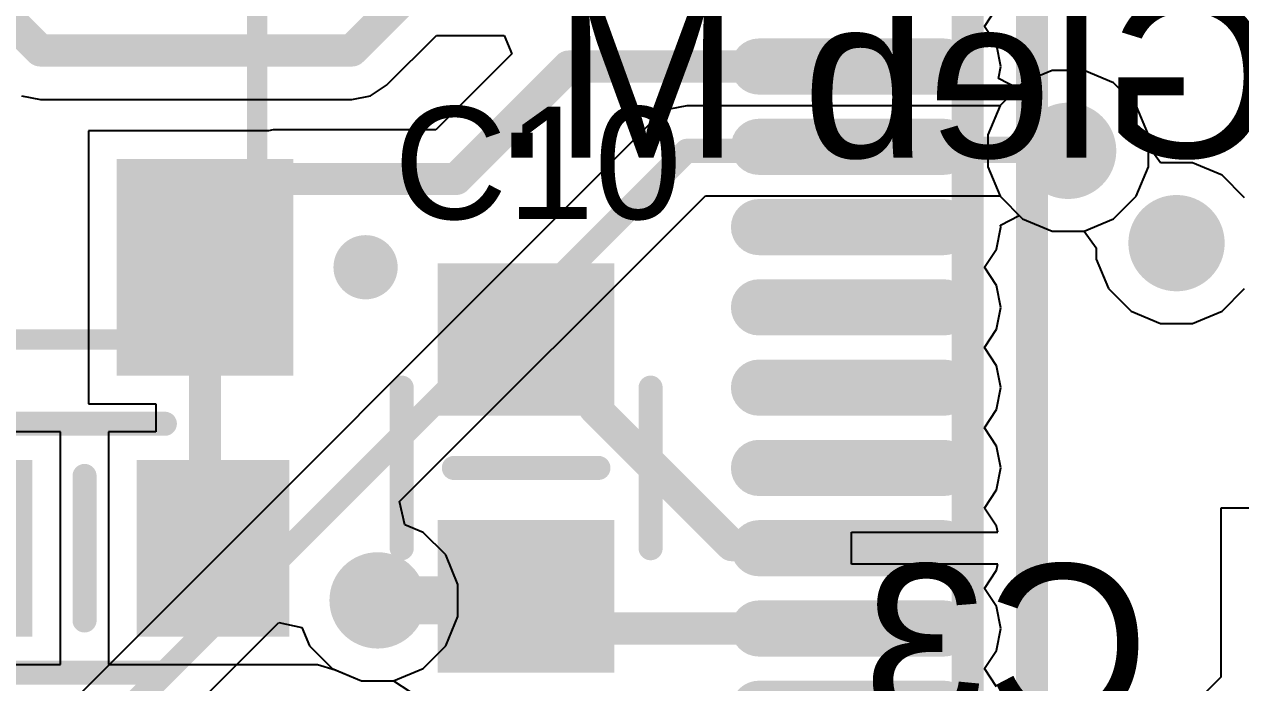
# Model space of a CAD drawing. Header units: inches. Extents: x -1.9 to 51.5, y -1.6 to 35.1.
# Drawn here: x 3.83 to 11.4, y 14.26 to 18.36 of the extents above; entities that cross this region are included whole.
import ezdxf

# ---------------------------------------------------------------- set-up
doc = ezdxf.new("R2010")
doc.units = ezdxf.units.IN
for name, color, linetype in [('Bottom Layer', 76, 'Continuous'), ('Bottom Layer 1', 5, 'Continuous'), ('Bottom Overlay', 54, 'Continuous'), ('Mechanical 10', 56, 'Continuous'), ('Mechanical 13', 56, 'Continuous'), ('Top Layer', 16, 'Continuous'), ('Top Layer 1', 1, 'Continuous'), ('Top Overlay', 2, 'Continuous'), ('Top Paste', 8, 'Continuous'), ('Top Solder', 216, 'Continuous'), ('Via Holes', 16, 'Continuous')]:
    doc.layers.add(name, color=color, linetype=linetype)
doc.styles.add('Arial', font='', dxfattribs={"height": 0.2})
doc.styles.get('Arial').set_extended_font_data('Arial')

# ---------------------------------------------------------------- blocks, each defined once
blk = doc.blocks.new('QSMD3_2_2_5_161')
at = {"layer": 'Top Layer 1'}
for points in [[(-0.525, 0.65), (0.525, 0.65), (0.525, -0.65), (-0.525, -0.65)], [(1.325, 0.65), (2.375, 0.65), (2.375, -0.65), (1.325, -0.65)], [(-0.525, -1.65), (0.525, -1.65), (0.525, -2.95), (-0.525, -2.95)], [(1.325, -1.65), (2.375, -1.65), (2.375, -2.95), (1.325, -2.95)]]:
    blk.add_hatch(color=1, dxfattribs=at).paths.add_polyline_path(points)
at = {"layer": 'Top Paste'}
for points in [[(-0.525, 0.65), (0.525, 0.65), (0.525, -0.65), (-0.525, -0.65)], [(1.325, 0.65), (2.375, 0.65), (2.375, -0.65), (1.325, -0.65)], [(-0.525, -1.65), (0.525, -1.65), (0.525, -2.95), (-0.525, -2.95)], [(1.325, -1.65), (2.375, -1.65), (2.375, -2.95), (1.325, -2.95)]]:
    blk.add_hatch(color=8, dxfattribs=at).paths.add_polyline_path(points)
at = {"layer": 'Top Solder'}
for points in [[(-0.55, 0.675), (0.55, 0.675), (0.55, -0.675), (-0.55, -0.675)], [(1.3, 0.675), (2.4, 0.675), (2.4, -0.675), (1.3, -0.675)], [(-0.55, -1.625), (0.55, -1.625), (0.55, -2.975), (-0.55, -2.975)], [(1.3, -1.625), (2.4, -1.625), (2.4, -2.975), (1.3, -2.975)]]:
    blk.add_hatch(color=216, dxfattribs=at).paths.add_polyline_path(points)
at = {"layer": 'Mechanical 13'}
for points in [[(2.175, 0.45, 0.127, 0.127, 0), (-0.325, 0.45, 0.127, 0.127, 0)], [(-0.325, 0.45, 0.127, 0.127, 0), (-0.325, -2.75, 0.127, 0.127, 0)], [(2.175, 0.45, 0.127, 0.127, 0), (2.175, -2.75, 0.127, 0.127, 0)], [(2.175, -2.75, 0.127, 0.127, 0), (-0.325, -2.75, 0.127, 0.127, 0)]]:
    blk.add_lwpolyline(points, format="xyseb", dxfattribs=at)
for points in [[(-0.3567, 0.45, 0.0635, 0.0635, 1), (-0.2932, 0.45, 0.0635, 0.0635, 1)], [(-0.3567, 0.45, 0.0635, 0.0635, 1), (-0.2932, 0.45, 0.0635, 0.0635, 1)], [(2.1433, 0.45, 0.0635, 0.0635, 1), (2.2068, 0.45, 0.0635, 0.0635, 1)], [(2.1433, 0.45, 0.0635, 0.0635, 1), (2.2068, 0.45, 0.0635, 0.0635, 1)], [(-0.9, 0, 0.2, 0.2, 1), (-1.1, 0, 0.2, 0.2, 1)], [(-1.15, 0, 0.1, 0.1, 1), (-1.05, 0, 0.1, 0.1, 1)], [(-0.95, 0, 0.1, 0.1, 1), (-0.85, 0, 0.1, 0.1, 1)], [(-0.3567, -2.75, 0.0635, 0.0635, 1), (-0.2932, -2.75, 0.0635, 0.0635, 1)], [(-0.3567, -2.75, 0.0635, 0.0635, 1), (-0.2932, -2.75, 0.0635, 0.0635, 1)], [(2.1433, -2.75, 0.0635, 0.0635, 1), (2.2068, -2.75, 0.0635, 0.0635, 1)], [(2.1433, -2.75, 0.0635, 0.0635, 1), (2.2068, -2.75, 0.0635, 0.0635, 1)]]:
    blk.add_lwpolyline(points, format="xyseb", close=True, dxfattribs=at)
at = {"layer": 'Top Overlay'}
for points in [[(-0.9, 0, 0.2, 0.2, 1), (-1.1, 0, 0.2, 0.2, 1)], [(-1.15, 0, 0.1, 0.1, 1), (-1.05, 0, 0.1, 0.1, 1)], [(-0.95, 0, 0.1, 0.1, 1), (-0.85, 0, 0.1, 0.1, 1)], [(-0.3567, -1.02, 0.0635, 0.0635, 1), (-0.2932, -1.02, 0.0635, 0.0635, 1)], [(2.1433, -1.02, 0.0635, 0.0635, 1), (2.2068, -1.02, 0.0635, 0.0635, 1)], [(-0.3567, -1.18, 0.0635, 0.0635, 1), (-0.2932, -1.18, 0.0635, 0.0635, 1)], [(2.1433, -1.18, 0.0635, 0.0635, 1), (2.2068, -1.18, 0.0635, 0.0635, 1)]]:
    blk.add_lwpolyline(points, format="xyseb", close=True, dxfattribs=at)
for points in [[(-0.325, -1.02, 0.127, 0.127, 0), (-0.325, -1.18, 0.127, 0.127, 0)], [(2.175, -1.02, 0.127, 0.127, 0), (2.175, -1.18, 0.127, 0.127, 0)]]:
    blk.add_lwpolyline(points, format="xyseb", dxfattribs=at)
blk = doc.blocks.new('LQFP100_173')
at = {"layer": 'Top Layer 1'}
h = blk.add_hatch(color=1, dxfattribs=at)
edge = h.paths.add_edge_path()
edge.add_arc((-7.15, 0), 0.15, 270, 450)
edge.add_line((-7.15, 0.15), (-8.3, 0.15))
edge.add_arc((-8.3, 0), 0.15, 90, 270)
edge.add_line((-8.3, -0.15), (-7.15, -0.15))
h = blk.add_hatch(color=1, dxfattribs=at)
edge = h.paths.add_edge_path()
edge.add_arc((-7.15, -0.5), 0.15, 270, 450)
edge.add_line((-7.15, -0.35), (-8.3, -0.35))
edge.add_arc((-8.3, -0.5), 0.15, 90, 270)
edge.add_line((-8.3, -0.65), (-7.15, -0.65))
h = blk.add_hatch(color=1, dxfattribs=at)
edge = h.paths.add_edge_path()
edge.add_arc((-7.15, -1), 0.15, 270, 450)
edge.add_line((-7.15, -0.85), (-8.3, -0.85))
edge.add_arc((-8.3, -1), 0.15, 90, 270)
edge.add_line((-8.3, -1.15), (-7.15, -1.15))
h = blk.add_hatch(color=1, dxfattribs=at)
edge = h.paths.add_edge_path()
edge.add_arc((-7.15, -1.5), 0.15, 270, 450)
edge.add_line((-7.15, -1.35), (-8.3, -1.35))
edge.add_arc((-8.3, -1.5), 0.15, 90, 270)
edge.add_line((-8.3, -1.65), (-7.15, -1.65))
h = blk.add_hatch(color=1, dxfattribs=at)
edge = h.paths.add_edge_path()
edge.add_arc((-7.15, -2), 0.15, 270, 450)
edge.add_line((-7.15, -1.85), (-8.3, -1.85))
edge.add_arc((-8.3, -2), 0.15, 90, 270)
edge.add_line((-8.3, -2.15), (-7.15, -2.15))
h = blk.add_hatch(color=1, dxfattribs=at)
edge = h.paths.add_edge_path()
edge.add_arc((-7.15, -2.5), 0.15, 270, 450)
edge.add_line((-7.15, -2.35), (-8.3, -2.35))
edge.add_arc((-8.3, -2.5), 0.15, 90, 270)
edge.add_line((-8.3, -2.65), (-7.15, -2.65))
h = blk.add_hatch(color=1, dxfattribs=at)
edge = h.paths.add_edge_path()
edge.add_arc((-7.15, -3), 0.15, 270, 450)
edge.add_line((-7.15, -2.85), (-8.3, -2.85))
edge.add_arc((-8.3, -3), 0.15, 90, 270)
edge.add_line((-8.3, -3.15), (-7.15, -3.15))
h = blk.add_hatch(color=1, dxfattribs=at)
edge = h.paths.add_edge_path()
edge.add_arc((-7.15, -3.5), 0.15, 270, 450)
edge.add_line((-7.15, -3.35), (-8.3, -3.35))
edge.add_arc((-8.3, -3.5), 0.15, 90, 270)
edge.add_line((-8.3, -3.65), (-7.15, -3.65))
at = {"layer": 'Top Paste'}
h = blk.add_hatch(color=8, dxfattribs=at)
edge = h.paths.add_edge_path()
edge.add_arc((-7.15, 0), 0.15, 270, 450)
edge.add_line((-7.15, 0.15), (-8.3, 0.15))
edge.add_arc((-8.3, 0), 0.15, 90, 270)
edge.add_line((-8.3, -0.15), (-7.15, -0.15))
h = blk.add_hatch(color=8, dxfattribs=at)
edge = h.paths.add_edge_path()
edge.add_arc((-7.15, -0.5), 0.15, 270, 450)
edge.add_line((-7.15, -0.35), (-8.3, -0.35))
edge.add_arc((-8.3, -0.5), 0.15, 90, 270)
edge.add_line((-8.3, -0.65), (-7.15, -0.65))
h = blk.add_hatch(color=8, dxfattribs=at)
edge = h.paths.add_edge_path()
edge.add_arc((-7.15, -1), 0.15, 270, 450)
edge.add_line((-7.15, -0.85), (-8.3, -0.85))
edge.add_arc((-8.3, -1), 0.15, 90, 270)
edge.add_line((-8.3, -1.15), (-7.15, -1.15))
h = blk.add_hatch(color=8, dxfattribs=at)
edge = h.paths.add_edge_path()
edge.add_arc((-7.15, -1.5), 0.15, 270, 450)
edge.add_line((-7.15, -1.35), (-8.3, -1.35))
edge.add_arc((-8.3, -1.5), 0.15, 90, 270)
edge.add_line((-8.3, -1.65), (-7.15, -1.65))
h = blk.add_hatch(color=8, dxfattribs=at)
edge = h.paths.add_edge_path()
edge.add_arc((-7.15, -2), 0.15, 270, 450)
edge.add_line((-7.15, -1.85), (-8.3, -1.85))
edge.add_arc((-8.3, -2), 0.15, 90, 270)
edge.add_line((-8.3, -2.15), (-7.15, -2.15))
h = blk.add_hatch(color=8, dxfattribs=at)
edge = h.paths.add_edge_path()
edge.add_arc((-7.15, -2.5), 0.15, 270, 450)
edge.add_line((-7.15, -2.35), (-8.3, -2.35))
edge.add_arc((-8.3, -2.5), 0.15, 90, 270)
edge.add_line((-8.3, -2.65), (-7.15, -2.65))
h = blk.add_hatch(color=8, dxfattribs=at)
edge = h.paths.add_edge_path()
edge.add_arc((-7.15, -3), 0.15, 270, 450)
edge.add_line((-7.15, -2.85), (-8.3, -2.85))
edge.add_arc((-8.3, -3), 0.15, 90, 270)
edge.add_line((-8.3, -3.15), (-7.15, -3.15))
h = blk.add_hatch(color=8, dxfattribs=at)
edge = h.paths.add_edge_path()
edge.add_arc((-7.15, -3.5), 0.15, 270, 450)
edge.add_line((-7.15, -3.35), (-8.3, -3.35))
edge.add_arc((-8.3, -3.5), 0.15, 90, 270)
edge.add_line((-8.3, -3.65), (-7.15, -3.65))
at = {"layer": 'Top Solder'}
h = blk.add_hatch(color=216, dxfattribs=at)
edge = h.paths.add_edge_path()
edge.add_arc((-7.15, 0), 0.175, 270, 450)
edge.add_line((-7.15, 0.175), (-8.3, 0.175))
edge.add_arc((-8.3, 0), 0.175, 90, 270)
edge.add_line((-8.3, -0.175), (-7.15, -0.175))
h = blk.add_hatch(color=216, dxfattribs=at)
edge = h.paths.add_edge_path()
edge.add_arc((-7.15, -0.5), 0.175, 270, 450)
edge.add_line((-7.15, -0.325), (-8.3, -0.325))
edge.add_arc((-8.3, -0.5), 0.175, 90, 270)
edge.add_line((-8.3, -0.675), (-7.15, -0.675))
h = blk.add_hatch(color=216, dxfattribs=at)
edge = h.paths.add_edge_path()
edge.add_arc((-7.15, -1), 0.175, 270, 450)
edge.add_line((-7.15, -0.825), (-8.3, -0.825))
edge.add_arc((-8.3, -1), 0.175, 90, 270)
edge.add_line((-8.3, -1.175), (-7.15, -1.175))
h = blk.add_hatch(color=216, dxfattribs=at)
edge = h.paths.add_edge_path()
edge.add_arc((-7.15, -1.5), 0.175, 270, 450)
edge.add_line((-7.15, -1.325), (-8.3, -1.325))
edge.add_arc((-8.3, -1.5), 0.175, 90, 270)
edge.add_line((-8.3, -1.675), (-7.15, -1.675))
h = blk.add_hatch(color=216, dxfattribs=at)
edge = h.paths.add_edge_path()
edge.add_arc((-7.15, -2), 0.175, 270, 450)
edge.add_line((-7.15, -1.825), (-8.3, -1.825))
edge.add_arc((-8.3, -2), 0.175, 90, 270)
edge.add_line((-8.3, -2.175), (-7.15, -2.175))
h = blk.add_hatch(color=216, dxfattribs=at)
edge = h.paths.add_edge_path()
edge.add_arc((-7.15, -2.5), 0.175, 270, 450)
edge.add_line((-7.15, -2.325), (-8.3, -2.325))
edge.add_arc((-8.3, -2.5), 0.175, 90, 270)
edge.add_line((-8.3, -2.675), (-7.15, -2.675))
h = blk.add_hatch(color=216, dxfattribs=at)
edge = h.paths.add_edge_path()
edge.add_arc((-7.15, -3), 0.175, 270, 450)
edge.add_line((-7.15, -2.825), (-8.3, -2.825))
edge.add_arc((-8.3, -3), 0.175, 90, 270)
edge.add_line((-8.3, -3.175), (-7.15, -3.175))
h = blk.add_hatch(color=216, dxfattribs=at)
edge = h.paths.add_edge_path()
edge.add_arc((-7.15, -3.5), 0.175, 270, 450)
edge.add_line((-7.15, -3.325), (-8.3, -3.325))
edge.add_arc((-8.3, -3.5), 0.175, 90, 270)
edge.add_line((-8.3, -3.675), (-7.15, -3.675))
h = blk.add_hatch(color=216, dxfattribs=at)
edge = h.paths.add_edge_path()
edge.add_arc((-7.15, -4), 0.175, 270, 450)
edge.add_line((-7.15, -3.825), (-8.3, -3.825))
edge.add_arc((-8.3, -4), 0.175, 90, 270)
edge.add_line((-8.3, -4.175), (-7.15, -4.175))
at = {"layer": 'Mechanical 10'}
blk.add_lwpolyline([(-7, -7, 0.2, 0.2, 0), (-7, 7, 0.2, 0.2, 0)], format="xyseb", dxfattribs=at)
at = {"layer": 'Top Overlay'}
blk.add_lwpolyline([(-6.6, -6.6, 0.2, 0.2, 0), (-6.6, 6.6, 0.2, 0.2, 0)], format="xyseb", dxfattribs=at)
blk = doc.blocks.new('0603C_183')
at = {"layer": 'Top Layer 1'}
for points in [[(-1.25, -0.525), (-1.25, 0.525), (-0.35, 0.525), (-0.35, -0.525)], [(0.35, -0.525), (0.35, 0.525), (1.25, 0.525), (1.25, -0.525)]]:
    blk.add_hatch(color=1, dxfattribs=at).paths.add_polyline_path(points)
at = {"layer": 'Top Paste'}
for points in [[(-1.25, -0.525), (-1.25, 0.525), (-0.35, 0.525), (-0.35, -0.525)], [(0.35, -0.525), (0.35, 0.525), (1.25, 0.525), (1.25, -0.525)]]:
    blk.add_hatch(color=8, dxfattribs=at).paths.add_polyline_path(points)
at = {"layer": 'Top Solder'}
for points in [[(-1.275, -0.55), (-1.275, 0.55), (-0.325, 0.55), (-0.325, -0.55)], [(0.325, -0.55), (0.325, 0.55), (1.275, 0.55), (1.275, -0.55)]]:
    blk.add_hatch(color=216, dxfattribs=at).paths.add_polyline_path(points)
at = {"layer": 'Top Overlay'}
for points in [[(-0.5, 0.775, 0.15, 0.15, 0), (0.5, 0.775, 0.15, 0.15, 0)], [(0, 0.45, 0.15, 0.15, 0), (0, -0.45, 0.15, 0.15, 0)], [(-0.5, -0.775, 0.15, 0.15, 0), (0.5, -0.775, 0.15, 0.15, 0)]]:
    blk.add_lwpolyline(points, format="xyseb", dxfattribs=at)
for points in [[(-0.5375, 0.775, 0.075, 0.075, 1), (-0.4625, 0.775, 0.075, 0.075, 1)], [(0.4625, 0.775, 0.075, 0.075, 1), (0.5375, 0.775, 0.075, 0.075, 1)], [(-0.0375, 0.45, 0.075, 0.075, 1), (0.0375, 0.45, 0.075, 0.075, 1)], [(-0.0375, -0.45, 0.075, 0.075, 1), (0.0375, -0.45, 0.075, 0.075, 1)], [(-0.5375, -0.775, 0.075, 0.075, 1), (-0.4625, -0.775, 0.075, 0.075, 1)], [(0.4625, -0.775, 0.075, 0.075, 1), (0.5375, -0.775, 0.075, 0.075, 1)]]:
    blk.add_lwpolyline(points, format="xyseb", close=True, dxfattribs=at)
blk = doc.blocks.new('0603C_187')
at = {"layer": 'Top Layer 1'}
for points in [[(-1.25, -0.525), (-1.25, 0.525), (-0.35, 0.525), (-0.35, -0.525)], [(0.35, -0.525), (0.35, 0.525), (1.25, 0.525), (1.25, -0.525)]]:
    blk.add_hatch(color=1, dxfattribs=at).paths.add_polyline_path(points)
at = {"layer": 'Top Paste'}
for points in [[(-1.25, -0.525), (-1.25, 0.525), (-0.35, 0.525), (-0.35, -0.525)], [(0.35, -0.525), (0.35, 0.525), (1.25, 0.525), (1.25, -0.525)]]:
    blk.add_hatch(color=8, dxfattribs=at).paths.add_polyline_path(points)
at = {"layer": 'Top Solder'}
for points in [[(-1.275, -0.55), (-1.275, 0.55), (-0.325, 0.55), (-0.325, -0.55)], [(0.325, -0.55), (0.325, 0.55), (1.275, 0.55), (1.275, -0.55)]]:
    blk.add_hatch(color=216, dxfattribs=at).paths.add_polyline_path(points)
at = {"layer": 'Top Overlay'}
for points in [[(-0.5, 0.775, 0.15, 0.15, 0), (0.5, 0.775, 0.15, 0.15, 0)], [(0, -0.45, 0.15, 0.15, 0), (0, 0.45, 0.15, 0.15, 0)], [(-0.5, -0.775, 0.15, 0.15, 0), (0.5, -0.775, 0.15, 0.15, 0)]]:
    blk.add_lwpolyline(points, format="xyseb", dxfattribs=at)
for points in [[(-0.5375, 0.775, 0.075, 0.075, 1), (-0.4625, 0.775, 0.075, 0.075, 1)], [(0.4625, 0.775, 0.075, 0.075, 1), (0.5375, 0.775, 0.075, 0.075, 1)], [(-0.0375, 0.45, 0.075, 0.075, 1), (0.0375, 0.45, 0.075, 0.075, 1)], [(-0.0375, -0.45, 0.075, 0.075, 1), (0.0375, -0.45, 0.075, 0.075, 1)], [(-0.5375, -0.775, 0.075, 0.075, 1), (-0.4625, -0.775, 0.075, 0.075, 1)], [(0.4625, -0.775, 0.075, 0.075, 1), (0.5375, -0.775, 0.075, 0.075, 1)]]:
    blk.add_lwpolyline(points, format="xyseb", close=True, dxfattribs=at)

msp = doc.modelspace()

# ---------------------------------------------------------------- hatches: boundary and pattern name
at = {"layer": 'Bottom Layer'}
h = msp.add_hatch(color=76, dxfattribs=at)
edge = h.paths.add_edge_path()
edge.add_arc((10.325, 17.575), 0.3, 0, 360)
h = msp.add_hatch(color=76, dxfattribs=at)
edge = h.paths.add_edge_path()
edge.add_arc((11, 17), 0.3, 0, 360)
h = msp.add_hatch(color=76, dxfattribs=at)
edge = h.paths.add_edge_path()
edge.add_arc((6.025, 14.775), 0.3, 0, 360)
at = {"layer": 'Bottom Layer 1'}
h = msp.add_hatch(color=5, dxfattribs=at)
edge = h.paths.add_edge_path()
edge.add_arc((10.325, 17.575), 0.3, 0, 360)
h = msp.add_hatch(color=5, dxfattribs=at)
edge = h.paths.add_edge_path()
edge.add_arc((11, 17), 0.3, 0, 360)
h = msp.add_hatch(color=5, dxfattribs=at)
edge = h.paths.add_edge_path()
edge.add_arc((6.025, 14.775), 0.3, 0, 360)
at = {"layer": 'Top Layer'}
h = msp.add_hatch(color=16, dxfattribs=at)
edge = h.paths.add_edge_path()
edge.add_arc((10.325, 17.575), 0.3, 0, 360)
h = msp.add_hatch(color=16, dxfattribs=at)
edge = h.paths.add_edge_path()
edge.add_arc((11, 17), 0.3, 0, 360)
h = msp.add_hatch(color=16, dxfattribs=at)
edge = h.paths.add_edge_path()
edge.add_arc((6.025, 14.775), 0.3, 0, 360)
at = {"layer": 'Top Layer 1'}
h = msp.add_hatch(color=1, dxfattribs=at)
edge = h.paths.add_edge_path()
edge.add_arc((10.325, 17.575), 0.3, 0, 360)
h = msp.add_hatch(color=1, dxfattribs=at)
edge = h.paths.add_edge_path()
edge.add_arc((11, 17), 0.3, 0, 360)
h = msp.add_hatch(color=1, dxfattribs=at)
edge = h.paths.add_edge_path()
edge.add_arc((6.025, 14.775), 0.3, 0, 360)
at = {"layer": 'Via Holes'}
h = msp.add_hatch(color=7, dxfattribs=at)
edge = h.paths.add_edge_path()
edge.add_arc((10.325, 17.575), 0.15, 0, 360)
h = msp.add_hatch(color=7, dxfattribs=at)
edge = h.paths.add_edge_path()
edge.add_arc((11, 17), 0.15, 0, 360)
h = msp.add_hatch(color=7, dxfattribs=at)
edge = h.paths.add_edge_path()
edge.add_arc((6.025, 14.775), 0.15, 0, 360)

# ---------------------------------------------------------------- linework, layer by layer
at = {"layer": 'Bottom Layer'}
for p, q in [((10.2255, 18.075), (10.0418, 17.9989)), ((10.4245, 18.075), (10.2255, 18.075)), ((10.6082, 17.9989), (10.4245, 18.075)), ((10.0418, 17.9989), (9.9011, 17.8582)), ((10.7489, 17.8582), (10.6082, 17.9989)), ((9.9011, 17.8582), (9.825, 17.6745)), ((10.825, 17.6745), (10.7489, 17.8582)), ((9.825, 17.6745), (9.825, 17.4755)), ((10.825, 17.604), (10.825, 17.6745)), ((10.9006, 17.5), (10.825, 17.604)), ((10.9405, 17.5), (10.9006, 17.5)), ((11.0995, 17.5), (10.9405, 17.5)), ((11.2832, 17.4239), (11.0995, 17.5)), ((9.825, 17.4755), (9.9011, 17.2918)), ((11.4239, 17.2832), (11.2832, 17.4239)), ((9.9011, 17.2918), (10.0418, 17.1511)), ((10.0418, 17.1511), (10.2255, 17.075)), ((10.2255, 17.075), (10.3845, 17.075)), ((10.3845, 17.075), (10.4245, 17.075)), ((10.4245, 17.075), (10.5, 16.971)), ((10.5, 16.971), (10.5, 16.9006)), ((10.5, 16.9006), (10.5761, 16.7168)), ((10.5761, 16.7168), (10.7168, 16.5761)), ((11.2832, 16.5761), (11.4239, 16.7168)), ((10.7168, 16.5761), (10.9006, 16.5)), ((11.0995, 16.5), (11.2832, 16.5761)), ((10.9006, 16.5), (11.0995, 16.5))]:
    msp.add_line(p, q, dxfattribs=at)
at = {"layer": 'Bottom Layer 1'}
for p, q in [((10.2255, 18.075), (10.0418, 17.9989)), ((10.4245, 18.075), (10.2255, 18.075)), ((10.6082, 17.9989), (10.4245, 18.075)), ((10.0418, 17.9989), (9.9011, 17.8582)), ((10.7489, 17.8582), (10.6082, 17.9989)), ((7.8427, 17.834), (7.7517, 17.7733)), ((7.95, 17.8554), (7.8427, 17.834)), ((9.8999, 17.8554), (7.95, 17.8554)), ((9.9011, 17.8582), (9.8999, 17.8554)), ((10.825, 17.6745), (10.7489, 17.8582)), ((7.7517, 17.7733), (3.4767, 13.4983)), ((10.825, 17.4755), (10.825, 17.6745)), ((10.7489, 17.2918), (10.825, 17.4755)), ((6.162, 15.3905), (8.0661, 17.2946)), ((8.0661, 17.2946), (9.8999, 17.2946)), ((9.8999, 17.2946), (9.9011, 17.2918)), ((9.9011, 17.2918), (10.0418, 17.1511)), ((10.6082, 17.1511), (10.7489, 17.2918)), ((10.0418, 17.1511), (10.2255, 17.075)), ((10.4245, 17.075), (10.6082, 17.1511)), ((10.2255, 17.075), (10.4245, 17.075)), ((6.1944, 15.246), (6.162, 15.3905)), ((12.575, 15.35), (11.275, 15.35)), ((11.275, 15.35), (11.275, 14.2965)), ((6.3082, 15.1989), (6.1944, 15.246)), ((6.4489, 15.0582), (6.3082, 15.1989)), ((6.525, 14.8745), (6.4489, 15.0582)), ((6.525, 14.6755), (6.525, 14.8745)), ((4.7254, 13.9539), (5.4095, 14.638)), ((5.4095, 14.638), (5.554, 14.6056)), ((6.4489, 14.4918), (6.525, 14.6755)), ((5.554, 14.6056), (5.6011, 14.4918)), ((5.6011, 14.4918), (5.7418, 14.3511)), ((6.3082, 14.3511), (6.4489, 14.4918)), ((5.7418, 14.3511), (5.9255, 14.275)), ((6.1245, 14.275), (6.3082, 14.3511)), ((5.9255, 14.275), (6.1245, 14.275)), ((11.275, 14.2965), (10.5377, 13.5592))]:
    msp.add_line(p, q, dxfattribs=at)
for points in [[(3.675, 13.3, 0.15, 0.15, 0), (7.95, 17.575, 0.15, 0.15, 0)], [(7.95, 17.575, 0.15, 0.15, 0), (10.325, 17.575, 0.15, 0.15, 0)]]:
    msp.add_lwpolyline(points, format="xyseb", dxfattribs=at)
for points in [[(7.9125, 17.575, 0.075, 0.075, 1), (7.9875, 17.575, 0.075, 0.075, 1)], [(7.9125, 17.575, 0.075, 0.075, 1), (7.9875, 17.575, 0.075, 0.075, 1)], [(10.2875, 17.575, 0.075, 0.075, 1), (10.3625, 17.575, 0.075, 0.075, 1)]]:
    msp.add_lwpolyline(points, format="xyseb", close=True, dxfattribs=at)
at = {"layer": 'Top Layer'}
for p, q in [((10.2255, 18.075), (10.0418, 17.9989)), ((10.4245, 18.075), (10.2255, 18.075)), ((10.6082, 17.9989), (10.4245, 18.075)), ((10.0418, 17.9989), (9.9011, 17.8582)), ((10.7489, 17.8582), (10.6082, 17.9989)), ((9.9011, 17.8582), (9.825, 17.6745)), ((10.825, 17.6745), (10.7489, 17.8582)), ((9.825, 17.6745), (9.825, 17.4755)), ((10.825, 17.604), (10.825, 17.6745)), ((10.9006, 17.5), (10.825, 17.604)), ((10.9405, 17.5), (10.9006, 17.5)), ((11.0995, 17.5), (10.9405, 17.5)), ((11.2832, 17.4239), (11.0995, 17.5)), ((9.825, 17.4755), (9.9011, 17.2918)), ((11.4239, 17.2832), (11.2832, 17.4239)), ((9.9011, 17.2918), (10.0418, 17.1511)), ((10.0418, 17.1511), (10.2255, 17.075)), ((10.2255, 17.075), (10.3845, 17.075)), ((10.3845, 17.075), (10.4245, 17.075)), ((10.4245, 17.075), (10.5, 16.971)), ((10.5, 16.971), (10.5, 16.9006)), ((10.5, 16.9006), (10.5761, 16.7168)), ((10.5761, 16.7168), (10.7168, 16.5761)), ((11.2832, 16.5761), (11.4239, 16.7168)), ((10.7168, 16.5761), (10.9006, 16.5)), ((11.0995, 16.5), (11.2832, 16.5761)), ((10.9006, 16.5), (11.0995, 16.5))]:
    msp.add_line(p, q, dxfattribs=at)
at = {"layer": 'Top Layer 1'}
for p, q in [((9.8039, 18.35), (9.8797, 18.4634)), ((9.8797, 18.2366), (9.8039, 18.35)), ((6.0807, 17.9837), (6.3911, 18.2941)), ((6.3911, 18.2941), (6.8126, 18.2941)), ((6.8126, 18.2941), (6.8605, 18.1786)), ((9.9069, 18.1), (9.8797, 18.2366)), ((6.8605, 18.1786), (6.3877, 17.7059)), ((9.8921, 18.026), (9.9069, 18.1)), ((10.2255, 18.075), (10.0418, 17.9989)), ((10.4245, 18.075), (10.2255, 18.075)), ((10.6082, 17.9989), (10.4245, 18.075)), ((5.9815, 17.9174), (6.0807, 17.9837)), ((10.0073, 17.9644), (9.8921, 18.026)), ((10.0418, 17.9989), (10.0073, 17.9644)), ((10.7489, 17.8582), (10.6082, 17.9989)), ((3.808, 17.9174), (3.925, 17.8941)), ((3.925, 17.8941), (5.8644, 17.8941)), ((5.8644, 17.8941), (5.9815, 17.9174)), ((5.8644, 17.8941), (5.8644, 17.8941)), ((10.825, 17.6745), (10.7489, 17.8582)), ((5.3454, 17.7), (4.225, 17.7)), ((4.225, 17.7), (4.225, 16)), ((5.375, 17.7059), (5.3454, 17.7)), ((6.3877, 17.7059), (5.375, 17.7059)), ((10.825, 17.4755), (10.825, 17.6745)), ((10.7489, 17.2918), (10.825, 17.4755)), ((10.6082, 17.1511), (10.7489, 17.2918)), ((9.9046, 17.1116), (10.0198, 17.1731)), ((10.0198, 17.1731), (10.0418, 17.1511)), ((10.0418, 17.1511), (10.2255, 17.075)), ((10.4245, 17.075), (10.6082, 17.1511)), ((9.8797, 16.9634), (9.9069, 17.1)), ((9.9069, 17.1), (9.9046, 17.1116)), ((10.2255, 17.075), (10.4245, 17.075)), ((9.8039, 16.85), (9.8797, 16.9634)), ((9.8797, 16.7366), (9.8039, 16.85)), ((9.9069, 16.6), (9.8797, 16.7366)), ((9.8797, 16.4634), (9.9069, 16.6)), ((9.8039, 16.35), (9.8797, 16.4634)), ((9.8797, 16.2366), (9.8039, 16.35)), ((9.9069, 16.1), (9.8797, 16.2366)), ((9.8797, 15.9634), (9.9069, 16.1)), ((4.225, 16), (4.6441, 16)), ((4.6441, 16), (4.6441, 15.825)), ((9.8039, 15.85), (9.8797, 15.9634)), ((9.8797, 15.7366), (9.8039, 15.85)), ((4.05, 15.825), (2.75, 15.825)), ((4.05, 14.375), (4.05, 15.825)), ((4.6441, 15.825), (4.35, 15.825)), ((4.35, 15.825), (4.35, 14.375)), ((9.9069, 15.6), (9.8797, 15.7366)), ((9.8797, 15.4634), (9.9069, 15.6)), ((9.8039, 15.35), (9.8797, 15.4634)), ((9.8797, 15.2366), (9.8039, 15.35)), ((9.887, 15.2), (9.8797, 15.2366)), ((8.975, 15), (8.975, 15.2)), ((8.975, 15.2), (9.887, 15.2)), ((9.887, 15), (8.975, 15)), ((9.8797, 14.9634), (9.887, 15)), ((9.8039, 14.85), (9.8797, 14.9634)), ((9.8797, 14.7366), (9.8039, 14.85)), ((9.9069, 14.6), (9.8797, 14.7366)), ((9.8797, 14.4634), (9.9069, 14.6)), ((9.8039, 14.35), (9.8797, 14.4634)), ((2.75, 14.375), (4.05, 14.375)), ((4.35, 14.375), (5.65, 14.375)), ((5.65, 14.375), (5.65, 14.375)), ((5.65, 14.375), (5.7617, 14.3429)), ((5.7617, 14.3429), (5.9255, 14.275)), ((9.8797, 14.2366), (9.8039, 14.35)), ((5.9255, 14.275), (6.1245, 14.275)), ((6.1245, 14.275), (6.225, 14.2078))]:
    msp.add_line(p, q, dxfattribs=at)
for points in [[(3.1, 19.025, 0.2, 0.2, 0), (3.925, 18.2, 0.2, 0.2, 0)], [(5.8644, 18.2, 0.2, 0.2, 0), (6.2644, 18.6, 0.2, 0.2, 0)], [(3.925, 18.2, 0.2, 0.2, 0), (5.8644, 18.2, 0.2, 0.2, 0)], [(6.5144, 17.4, 0.2, 0.2, 0), (7.2144, 18.1, 0.2, 0.2, 0)], [(7.2144, 18.1, 0.2, 0.2, 0), (8.975, 18.1, 0.2, 0.2, 0)], [(8.975, 17.6, 0.15, 0.15, 0), (8.9875, 17.5875, 0.15, 0.15, 0)], [(8.975, 17.6, 0.15, 0.15, 0), (9.55, 17.6, 0.15, 0.15, 0)], [(8.9875, 17.5875, 0.15, 0.15, 0), (10.3125, 17.5875, 0.15, 0.15, 0)], [(10.3125, 17.5875, 0.15, 0.15, 0), (10.325, 17.575, 0.15, 0.15, 0)], [(4.95, 16.975, 0.2, 0.2, 0), (5.375, 17.4, 0.2, 0.2, 0)], [(5.375, 17.4, 0.2, 0.2, 0), (6.5144, 17.4, 0.2, 0.2, 0)], [(4.95, 15.15, 0.2, 0.2, 0), (4.95, 16.975, 0.2, 0.2, 0)], [(6.95, 16.4, 0.2, 0.2, 0), (7.025, 16.4, 0.2, 0.2, 0)], [(7.025, 16.4, 0.2, 0.2, 0), (7.375, 16.05, 0.2, 0.2, 0)], [(7.375, 15.975, 0.2, 0.2, 0), (7.375, 16.05, 0.2, 0.2, 0)], [(7.375, 15.975, 0.2, 0.2, 0), (8.2309, 15.1191, 0.2, 0.2, 0)], [(4.95, 15.15, 0.2, 0.2, 0), (5, 15.1, 0.2, 0.2, 0)], [(8.2309, 15.1191, 0.2, 0.2, 0), (8.9559, 15.1191, 0.2, 0.2, 0)], [(8.9559, 15.1191, 0.2, 0.2, 0), (8.975, 15.1, 0.2, 0.2, 0)], [(6.025, 14.775, 0.3, 0.3, 0), (6.925, 14.775, 0.3, 0.3, 0)], [(6.925, 14.775, 0.2, 0.2, 0), (6.95, 14.8, 0.2, 0.2, 0)], [(6.95, 14.8, 0.2, 0.2, 0), (7.15, 14.6, 0.2, 0.2, 0)], [(7.15, 14.6, 0.2, 0.2, 0), (8.975, 14.6, 0.2, 0.2, 0)]]:
    msp.add_lwpolyline(points, format="xyseb", dxfattribs=at)
for points in [[(3.875, 18.2, 0.1, 0.1, 1), (3.975, 18.2, 0.1, 0.1, 1)], [(3.875, 18.2, 0.1, 0.1, 1), (3.975, 18.2, 0.1, 0.1, 1)], [(5.8144, 18.2, 0.1, 0.1, 1), (5.9144, 18.2, 0.1, 0.1, 1)], [(5.8144, 18.2, 0.1, 0.1, 1), (5.9144, 18.2, 0.1, 0.1, 1)], [(7.1644, 18.1, 0.1, 0.1, 1), (7.2644, 18.1, 0.1, 0.1, 1)], [(7.1644, 18.1, 0.1, 0.1, 1), (7.2644, 18.1, 0.1, 0.1, 1)], [(8.925, 18.1, 0.1, 0.1, 1), (9.025, 18.1, 0.1, 0.1, 1)], [(8.9375, 17.6, 0.075, 0.075, 1), (9.0125, 17.6, 0.075, 0.075, 1)], [(8.9375, 17.6, 0.075, 0.075, 1), (9.0125, 17.6, 0.075, 0.075, 1)], [(8.95, 17.5875, 0.075, 0.075, 1), (9.025, 17.5875, 0.075, 0.075, 1)], [(8.95, 17.5875, 0.075, 0.075, 1), (9.025, 17.5875, 0.075, 0.075, 1)], [(9.5125, 17.6, 0.075, 0.075, 1), (9.5875, 17.6, 0.075, 0.075, 1)], [(10.275, 17.5875, 0.075, 0.075, 1), (10.35, 17.5875, 0.075, 0.075, 1)], [(10.275, 17.5875, 0.075, 0.075, 1), (10.35, 17.5875, 0.075, 0.075, 1)], [(10.2875, 17.575, 0.075, 0.075, 1), (10.3625, 17.575, 0.075, 0.075, 1)], [(5.325, 17.4, 0.1, 0.1, 1), (5.425, 17.4, 0.1, 0.1, 1)], [(5.325, 17.4, 0.1, 0.1, 1), (5.425, 17.4, 0.1, 0.1, 1)], [(6.4644, 17.4, 0.1, 0.1, 1), (6.5644, 17.4, 0.1, 0.1, 1)], [(6.4644, 17.4, 0.1, 0.1, 1), (6.5644, 17.4, 0.1, 0.1, 1)], [(4.9, 16.975, 0.1, 0.1, 1), (5, 16.975, 0.1, 0.1, 1)], [(4.9, 16.975, 0.1, 0.1, 1), (5, 16.975, 0.1, 0.1, 1)], [(6.9, 16.4, 0.1, 0.1, 1), (7, 16.4, 0.1, 0.1, 1)], [(6.975, 16.4, 0.1, 0.1, 1), (7.075, 16.4, 0.1, 0.1, 1)], [(6.975, 16.4, 0.1, 0.1, 1), (7.075, 16.4, 0.1, 0.1, 1)], [(7.325, 16.05, 0.1, 0.1, 1), (7.425, 16.05, 0.1, 0.1, 1)], [(7.325, 16.05, 0.1, 0.1, 1), (7.425, 16.05, 0.1, 0.1, 1)], [(7.325, 15.975, 0.1, 0.1, 1), (7.425, 15.975, 0.1, 0.1, 1)], [(7.325, 15.975, 0.1, 0.1, 1), (7.425, 15.975, 0.1, 0.1, 1)], [(4.9, 15.15, 0.1, 0.1, 1), (5, 15.15, 0.1, 0.1, 1)], [(4.9, 15.15, 0.1, 0.1, 1), (5, 15.15, 0.1, 0.1, 1)], [(4.95, 15.1, 0.1, 0.1, 1), (5.05, 15.1, 0.1, 0.1, 1)], [(8.1809, 15.1191, 0.1, 0.1, 1), (8.2809, 15.1191, 0.1, 0.1, 1)], [(8.1809, 15.1191, 0.1, 0.1, 1), (8.2809, 15.1191, 0.1, 0.1, 1)], [(8.9059, 15.1191, 0.1, 0.1, 1), (9.0059, 15.1191, 0.1, 0.1, 1)], [(8.9059, 15.1191, 0.1, 0.1, 1), (9.0059, 15.1191, 0.1, 0.1, 1)], [(8.925, 15.1, 0.1, 0.1, 1), (9.025, 15.1, 0.1, 0.1, 1)], [(5.95, 14.775, 0.15, 0.15, 1), (6.1, 14.775, 0.15, 0.15, 1)], [(6.85, 14.775, 0.15, 0.15, 1), (7, 14.775, 0.15, 0.15, 1)], [(6.875, 14.775, 0.1, 0.1, 1), (6.975, 14.775, 0.1, 0.1, 1)], [(6.9, 14.8, 0.1, 0.1, 1), (7, 14.8, 0.1, 0.1, 1)], [(6.9, 14.8, 0.1, 0.1, 1), (7, 14.8, 0.1, 0.1, 1)], [(7.1, 14.6, 0.1, 0.1, 1), (7.2, 14.6, 0.1, 0.1, 1)], [(7.1, 14.6, 0.1, 0.1, 1), (7.2, 14.6, 0.1, 0.1, 1)], [(8.925, 14.6, 0.1, 0.1, 1), (9.025, 14.6, 0.1, 0.1, 1)]]:
    msp.add_lwpolyline(points, format="xyseb", close=True, dxfattribs=at)

# ---------------------------------------------------------------- block references
for name, p in [('LQFP100_173', (16.7, 18.1)), ('0603C_187', (4.2, 15.1))]:
    msp.add_blockref(name, p)
for name, p, rotation in [('QSMD3_2_2_5_161', (4.95, 16.85), 180), ('0603C_183', (6.95, 15.6), 90)]:
    msp.add_blockref(name, p, dxfattribs=dict(rotation=rotation))

# ---------------------------------------------------------------- texts
at = {"layer": 'Bottom Overlay', "style": 'Arial', "text_generation_flag": 2}
for s, height, p in [('Developed by Gleb M.', 1.000001, (20.55, 17.5332)), ('C3', 1, (10.8331, 14.0002))]:
    msp.add_text(s, height=height, dxfattribs=at).set_placement(p)
at = {"layer": 'Top Overlay', "style": 'Arial'}
msp.add_text('C10', height=0.7, dxfattribs=at).set_placement((6.1253, 17.1501))

doc.saveas('drawing.dxf')
